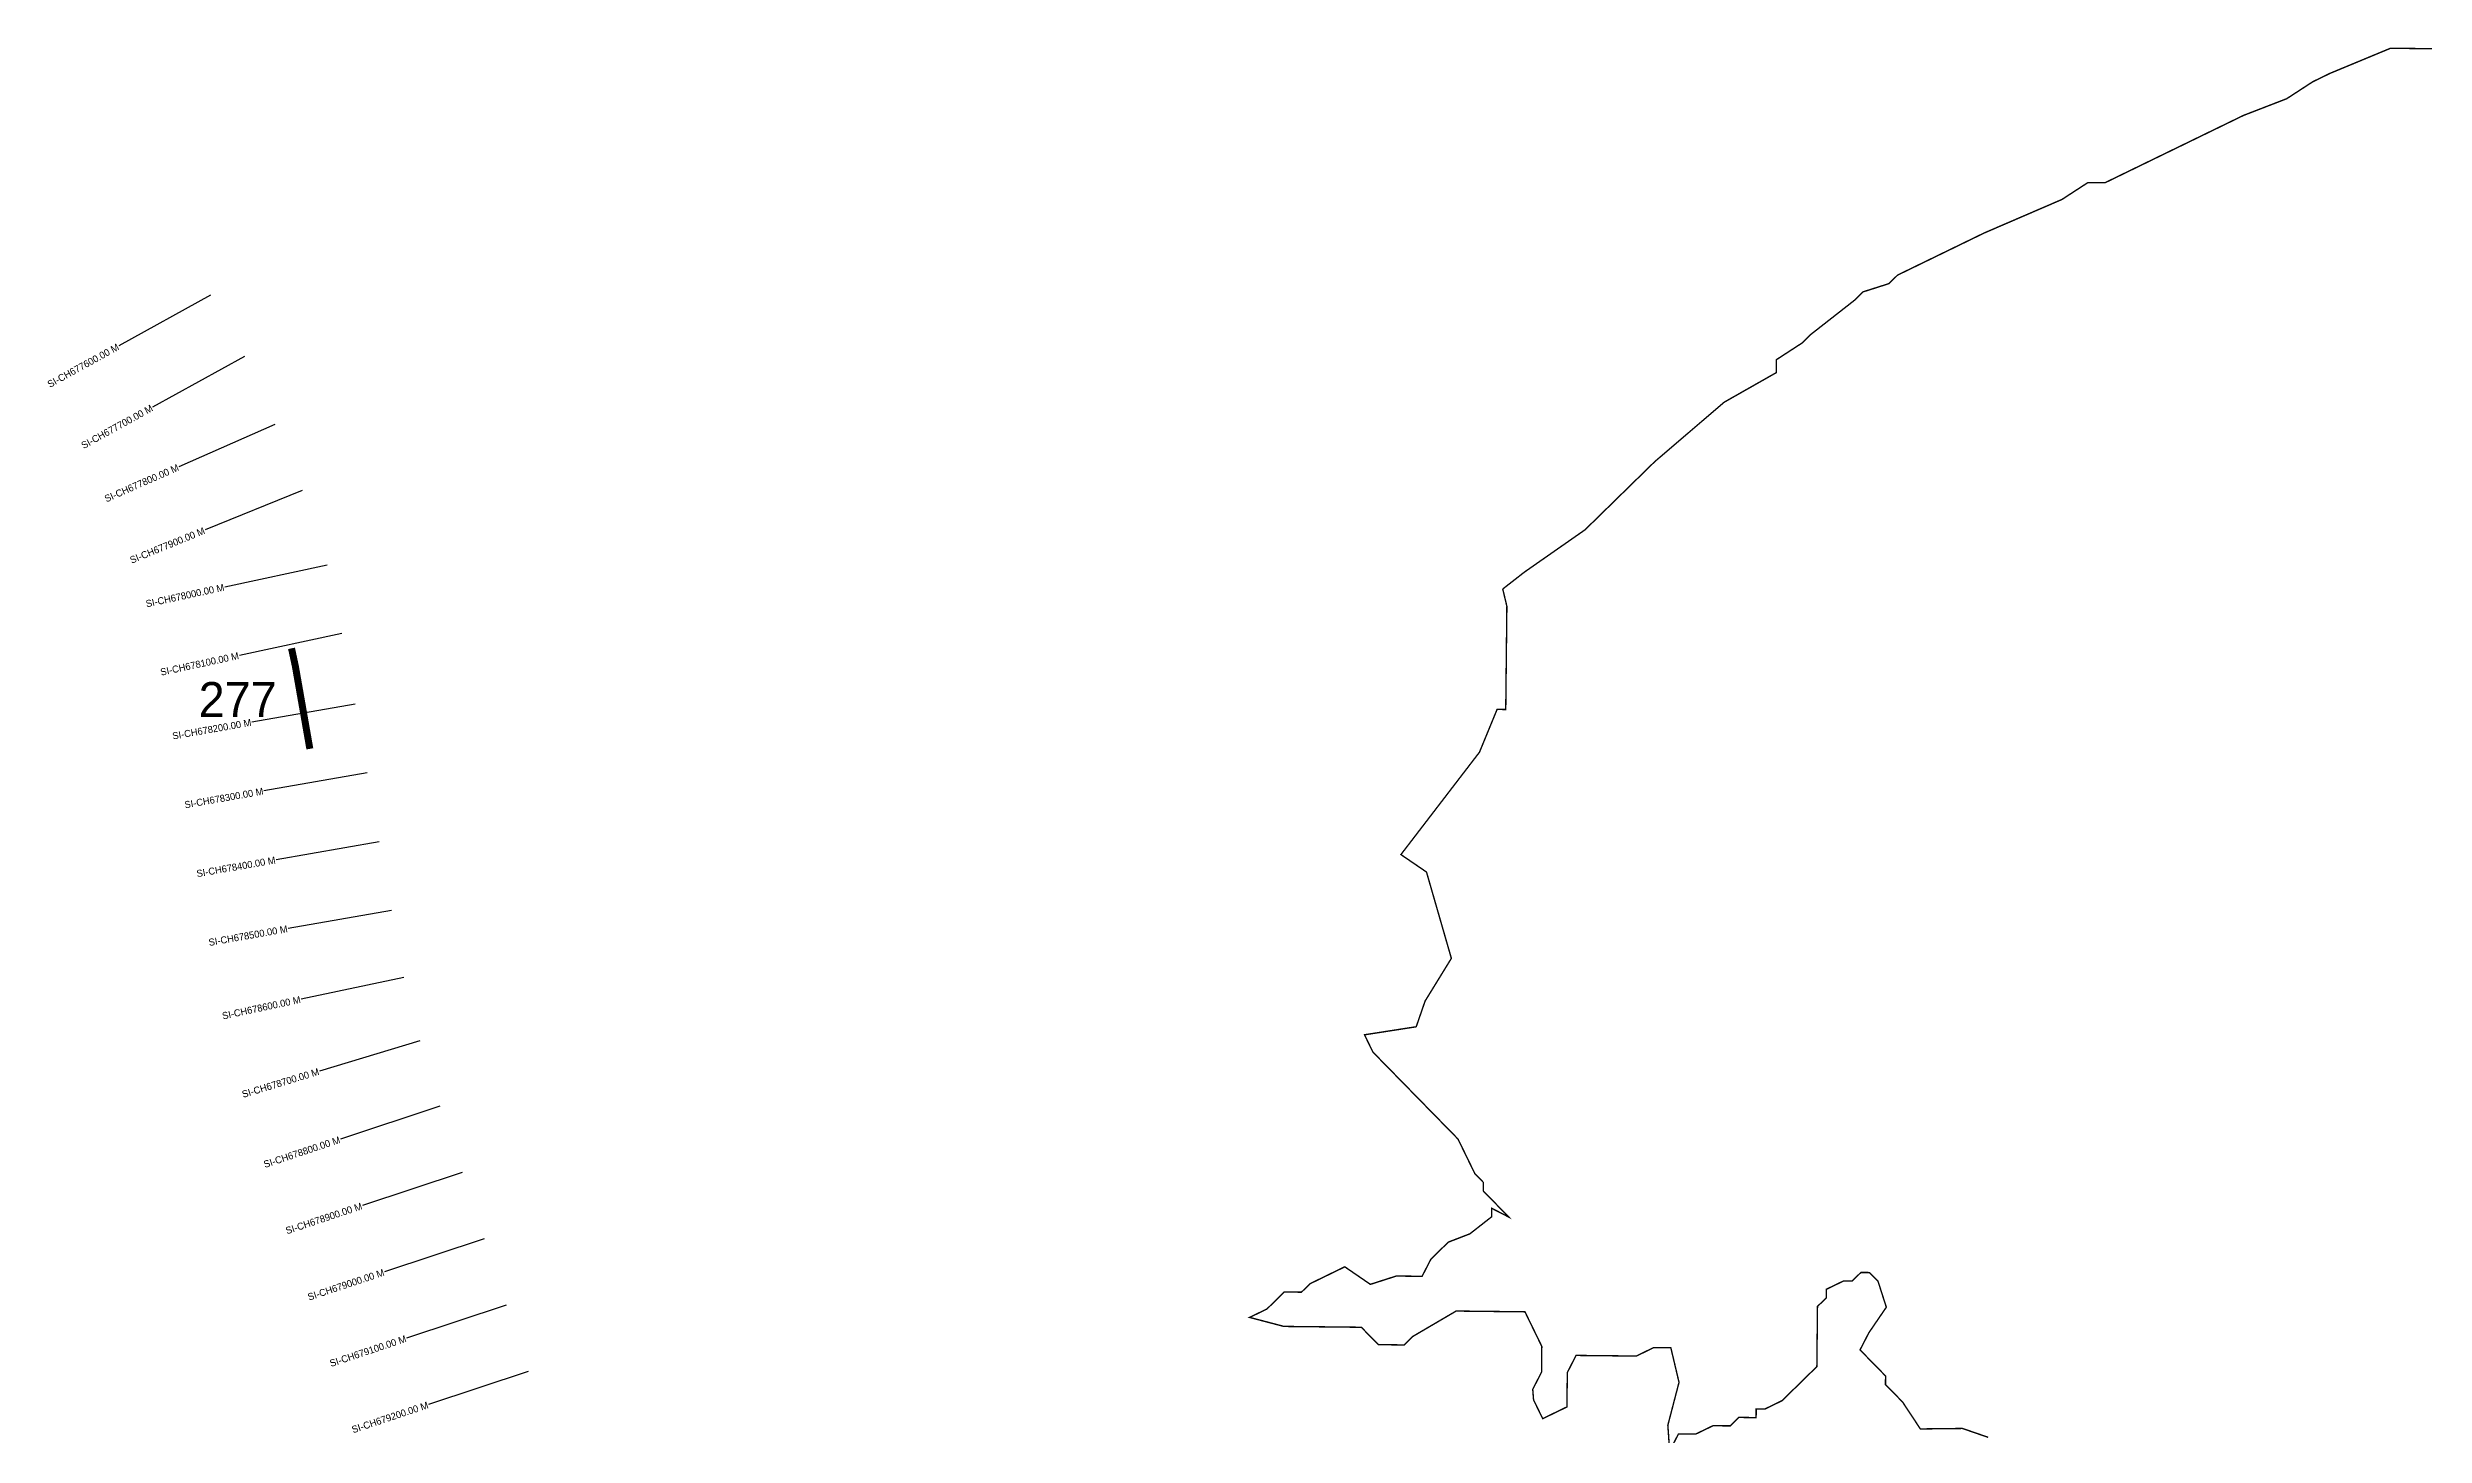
# Model space of a CAD drawing. Header units: metres. Extents: x 337443 to 344245, y 1770083 to 1774401.
# Drawn here: x 337443 to 340844, y 1772158 to 1774144 of the extents above; entities that cross this region are included whole.
import ezdxf
from ezdxf.enums import TextEntityAlignment as Align

# ---------------------------------------------------------------- set-up
doc = ezdxf.new("R2010")
doc.units = ezdxf.units.M
for name, color, linetype in [('ARTIFICIALLY PROTECTED', 4, 'Continuous'), ('CS', 134, 'Continuous'), ('CSMark', 6, 'Continuous')]:
    doc.layers.add(name, color=color, linetype=linetype)

msp = doc.modelspace()

# ---------------------------------------------------------------- linework, layer by layer
at = {"color": 6, "const_width": 2}
for points in [[(339525.4, 1773369.6), (339556.4, 1773393.8), (339643.2, 1773454.4), (339742.8, 1773551.8), (339842.2, 1773636.9), (339916.7, 1773679.2), (339916.7, 1773697.6), (339953.9, 1773721.8), (339966.3, 1773734), (340028.4, 1773782.6), (340040.9, 1773794.8), (340077.9, 1773806.6), (340090.3, 1773818.8), (340214.1, 1773879), (340325.4, 1773927), (340362.6, 1773951.2), (340387.2, 1773951), (340585.2, 1774047.3), (340647, 1774071.2), (340684.2, 1774095.4), (340709, 1774107.5), (340795.5, 1774143.4), (341201.6, 1774139)], [(340219.9, 1772155.7), (340183.1, 1772168.4), (340122.9, 1772167.7), (340097.4, 1772206.3), (340073, 1772231.2), (340073.1, 1772243.5), (340036.6, 1772280.8), (340049.2, 1772305.3), (340074.2, 1772341.9), (340062.3, 1772379), (340050.1, 1772391.5), (340037.8, 1772391.6), (340025.4, 1772379.4), (340013.1, 1772379.5), (339988.3, 1772367.5), (339988.3, 1772355.2), (339975.7, 1772343), (339974.8, 1772256.9), (339925.1, 1772208.2), (339900.3, 1772196.1), (339888, 1772196.3), (339887.9, 1772183.9), (339863.2, 1772184.2), (339850.8, 1772172.1), (339826.2, 1772172.3), (339801.4, 1772160.3), (339776.8, 1772160.6), (339764.2, 1772136.1), (339761.6, 1772173), (339777.6, 1772234.4), (339765.9, 1772283.8), (339741.2, 1772284), (339716.5, 1772272), (339630.3, 1772272.9), (339617.8, 1772248.4), (339617.2, 1772199.2), (339582.6, 1772182.4), (339569.5, 1772209.2), (339568.3, 1772224.4), (339580.9, 1772248.9), (339581.3, 1772285.8), (339557.2, 1772335.3), (339458.7, 1772336.4), (339396.8, 1772300.1), (339384.3, 1772287.9), (339347.4, 1772288.3), (339323.1, 1772313.2), (339212.3, 1772314.4), (339163.2, 1772327.3), (339188, 1772339.3), (339212.9, 1772363.7), (339237.4, 1772363.4), (339249.9, 1772375.6), (339299.4, 1772399.7), (339336, 1772374.6), (339373.1, 1772386.5), (339410, 1772386.1), (339422.6, 1772410.6), (339447.5, 1772435), (339478.4, 1772446.9), (339509.4, 1772471.2), (339509.5, 1772483.5), (339534, 1772470.9), (339497.5, 1772508.3), (339497.7, 1772520.5), (339485.5, 1772533), (339461.4, 1772582.5), (339339.7, 1772706.9), (339327.6, 1772731.7), (339401.6, 1772743.2), (339414.3, 1772780), (339451.9, 1772841.1), (339416.3, 1772964.6), (339379.7, 1772989.6), (339492.1, 1773136.1), (339517.3, 1773197.3), (339529.7, 1773197.2), (339531.3, 1773344.9), (339525.4, 1773369.6)]]:
    msp.add_lwpolyline(points, dxfattribs=at)
at = {"layer": 'ARTIFICIALLY PROTECTED', "const_width": 10, "flags": 128}
msp.add_lwpolyline([(337792.5, 1773284.7), (337798, 1773259), (337818.7, 1773140.9)], dxfattribs=at)
at = {"layer": 'CS'}
for p, q in [((337676.7, 1773790), (337545.4, 1773717.5)), ((337725, 1773702.5), (337593.7, 1773630)), ((337768.6, 1773605.1), (337631.4, 1773544.6)), ((337807.6, 1773510.8), (337668.7, 1773454.1)), ((337843.7, 1773403.8), (337697, 1773372.4)), ((337864.6, 1773306), (337717.9, 1773274.6)), ((337883.6, 1773205), (337735.8, 1773179.1)), ((337900.8, 1773106.5), (337753.1, 1773080.6)), ((337918.1, 1773008), (337770.4, 1772982.1)), ((337935.4, 1772909.5), (337787.7, 1772883.6)), ((337953, 1772813.9), (337806.3, 1772782.6)), ((337976, 1772723.2), (337832.4, 1772679.6)), ((338004.9, 1772629.5), (337862.6, 1772582.2)), ((338036.4, 1772534.6), (337894.1, 1772487.3)), ((338068, 1772439.7), (337925.6, 1772392.4)), ((338099.5, 1772344.8), (337957.1, 1772297.5)), ((338131, 1772249.9), (337988.6, 1772202.6))]:
    msp.add_line(p, q, dxfattribs=at)

# ---------------------------------------------------------------- texts
at = {"insert": (337659.6, 1773236.5), "char_height": 50, "attachment_point": 1}
msp.add_mtext_dynamic_manual_height_columns('277', width=84.374, gutter_width=1, heights=[74.2], dxfattribs=at)
at = {"layer": 'CSMark'}
for s, rotation, p in [('SI-CH677600.00 M', 28.9192, (337544.5, 1773717)), ('SI-CH677700.00 M', 28.9192, (337592.9, 1773629.5)), ('SI-CH677800.00 M', 23.7738, (337630.4, 1773544.2)), ('SI-CH677900.00 M', 22.2363, (337667.8, 1773453.7)), ('SI-CH678000.00 M', 12.0838, (337696, 1773372.2)), ('SI-CH678100.00 M', 12.0838, (337716.9, 1773274.4)), ('SI-CH678200.00 M', 9.9493, (337734.8, 1773178.9)), ('SI-CH678300.00 M', 9.9493, (337752.1, 1773080.4)), ('SI-CH678400.00 M', 9.9493, (337769.4, 1772981.9)), ('SI-CH678500.00 M', 9.9493, (337786.7, 1772883.5)), ('SI-CH678600.00 M', 12.0284, (337805.3, 1772782.4)), ('SI-CH678700.00 M', 16.87, (337831.5, 1772679.4)), ('SI-CH678800.00 M', 18.3728, (337861.6, 1772581.9)), ('SI-CH678900.00 M', 18.3728, (337893.1, 1772487)), ('SI-CH679000.00 M', 18.3728, (337924.7, 1772392.1)), ('SI-CH679100.00 M', 18.3728, (337956.2, 1772297.2)), ('SI-CH679200.00 M', 18.3728, (337987.7, 1772202.3))]:
    msp.add_text(s, height=10, rotation=rotation, dxfattribs=at).set_placement(p, align=Align.MIDDLE_RIGHT)

doc.saveas('drawing.dxf')
